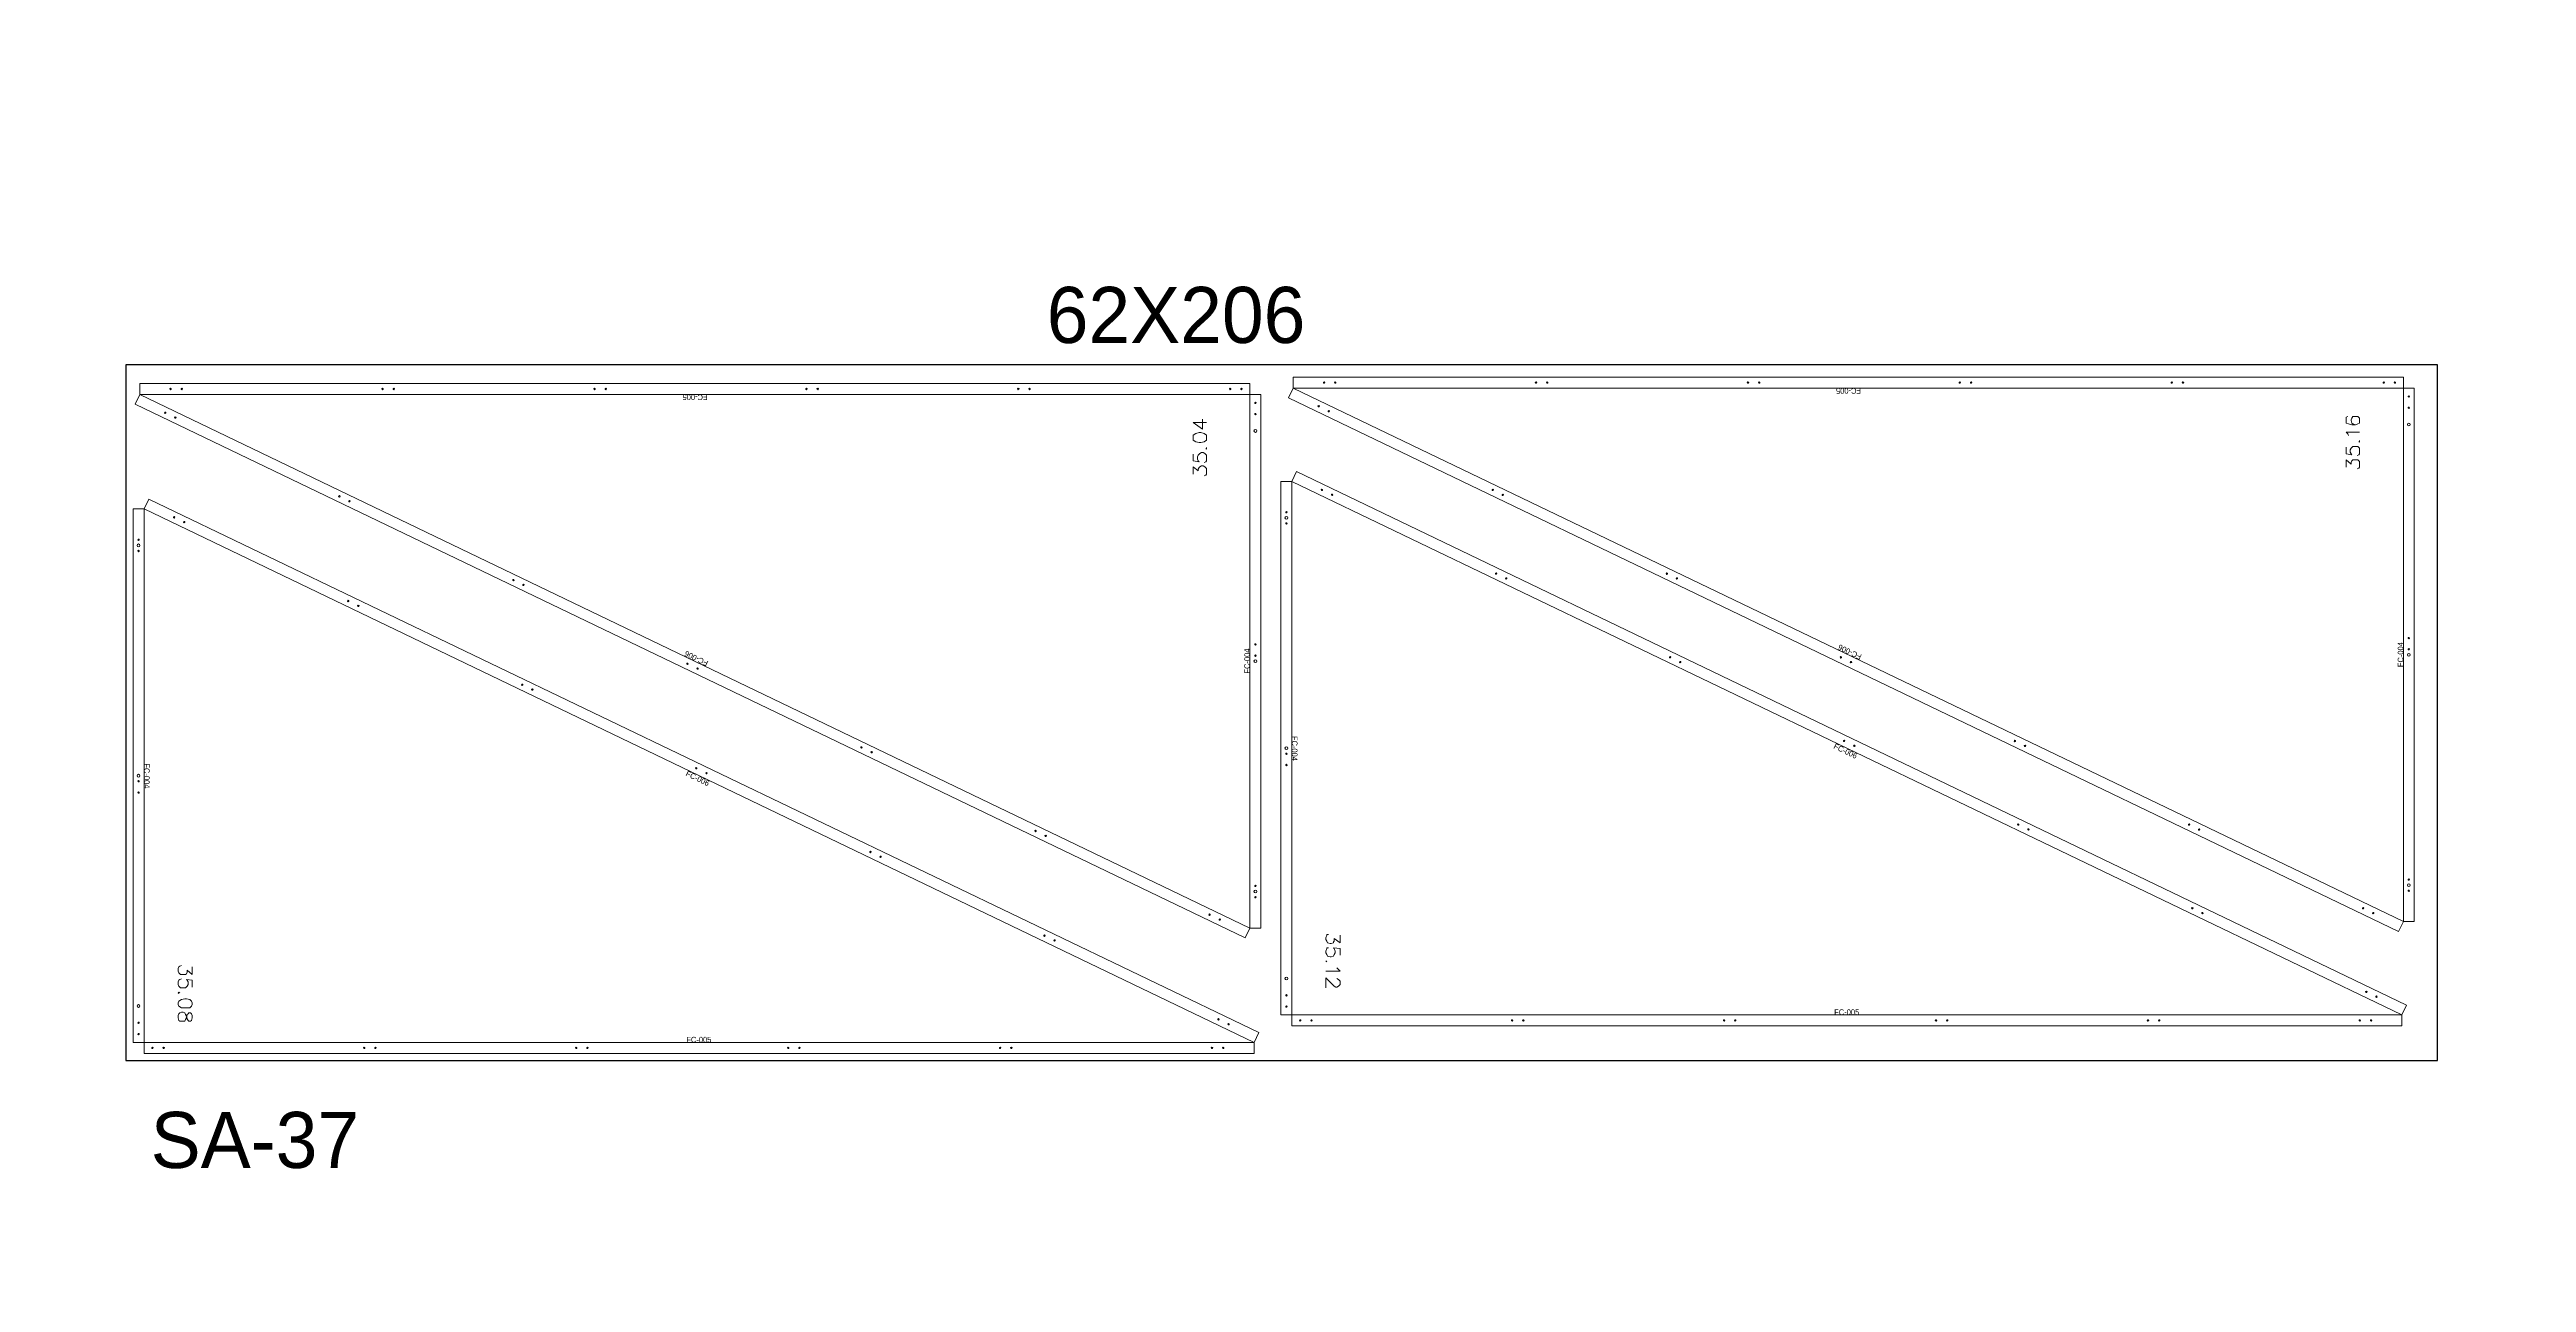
# Paper-space layout '7' of a CAD drawing. Header units: inches. Extents: x 1.7 to 15, y 2.1 to 8.7.
# The model-space entities are those that its viewports show. They can reach past a viewport. Long polylines and large blocks are cut down to what shows.
import ezdxf
from ezdxf.enums import TextEntityAlignment as Align

# ---------------------------------------------------------------- set-up
doc = ezdxf.new("R2010")
doc.units = ezdxf.units.IN
doc.header["$MEASUREMENT"] = 0
for name, color, linetype, lineweight in [('ACM_Layer 1_Router Offset_Panel Cut', 1, 'Continuous', 9), ('ACM_Layer 3_Open Offset Countour_Route Lines', 4, 'Continuous', 9), ('ACM_Layer 4_Drill Centers_Rivet Holes', 3, 'Continuous', 9), ('ACM_Layer 5_Drill Centers_Weep Holes', 6, 'Continuous', 9)]:
    doc.layers.add(name, color=color, linetype=linetype, lineweight=lineweight)
doc.layers.add('ACM_Reference_F-Clip', color=30, linetype='Continuous')
doc.layers.add('ACM_Reference_Text', color=7, linetype='Continuous')
doc.layers.get('Defpoints').off()

# ---------------------------------------------------------------- blocks, each defined once
blk = doc.blocks.new('*U149')
blk.add_lwpolyline([(-98, -34.48), (108, -34.48), (108, 27.52), (-98, 27.52)], close=True)
at = {"insert": (-15.94, 34.48), "char_height": 5, "attachment_point": 1}
blk.add_mtext_dynamic_manual_height_columns('62X206', width=43.9641, gutter_width=1, heights=[0], dxfattribs=at)
blk = doc.blocks.new('*U150')
at = {"color": 0, "linetype": 'ByBlock', "lineweight": -2, "transparency": 16777216}
blk.add_blockref('*U149', (560, 0), dxfattribs=at)

msp = doc.modelspace()

# ---------------------------------------------------------------- linework, layer by layer
at = {"layer": 'ACM_Layer 1_Router Offset_Panel Cut'}
for points in [[(2238.74, 588.94), (2239.71, 588.94), (2239.71, 541.38), (2238.74, 541.38), (2238.32, 540.51), (2139.38, 588.07), (2139.8, 588.94), (2139.8, 589.91), (2238.74, 589.91)], [(2135.94, 588.37), (2136.91, 588.37), (2136.91, 540.81), (2135.94, 540.81), (2135.52, 539.94), (2036.58, 587.5), (2037, 588.37), (2037, 589.34), (2135.94, 589.34)], [(2139.68, 533.06), (2138.71, 533.06), (2138.71, 580.62), (2139.68, 580.62), (2140.1, 581.49), (2239.03, 533.93), (2238.61, 533.06), (2238.61, 532.09), (2139.68, 532.09)], [(2037.38, 530.61), (2036.41, 530.61), (2036.41, 578.17), (2037.38, 578.17), (2037.8, 579.05), (2136.73, 531.49), (2136.31, 530.61), (2136.31, 529.64), (2037.38, 529.64)]]:
    msp.add_lwpolyline(points, close=True, dxfattribs=at)
at = {"layer": 'ACM_Layer 3_Open Offset Countour_Route Lines'}
for p, q in [((2139.8, 588.94), (2139.8, 589.91)), ((2238.74, 589.91), (2238.74, 541.38)), ((2037, 588.37), (2036.58, 587.5)), ((2037, 588.37), (2037, 589.34)), ((2135.94, 540.81), (2037, 588.37)), ((2037, 588.37), (2136.91, 588.37)), ((2135.94, 589.34), (2135.94, 540.81)), ((2139.8, 588.94), (2139.38, 588.07)), ((2238.74, 541.38), (2139.8, 588.94)), ((2139.8, 588.94), (2239.71, 588.94)), ((2139.68, 580.62), (2138.71, 580.62)), ((2139.68, 580.62), (2140.1, 581.49)), ((2139.68, 532.09), (2139.68, 580.62)), ((2139.68, 580.62), (2238.61, 533.06)), ((2037.38, 578.17), (2037.8, 579.05)), ((2037.38, 578.17), (2036.41, 578.17)), ((2037.38, 529.64), (2037.38, 578.17)), ((2037.38, 578.17), (2136.31, 530.61)), ((2238.74, 541.38), (2238.32, 540.51)), ((2238.74, 541.38), (2239.71, 541.38)), ((2135.94, 540.81), (2135.52, 539.94)), ((2135.94, 540.81), (2136.91, 540.81)), ((2238.61, 533.06), (2138.71, 533.06)), ((2238.61, 533.06), (2239.03, 533.93)), ((2238.61, 533.06), (2238.61, 532.09)), ((2136.31, 530.61), (2036.41, 530.61)), ((2136.31, 530.61), (2136.73, 531.49)), ((2136.31, 530.61), (2136.31, 529.64))]:
    msp.add_line(p, q, dxfattribs=at)
at = {"layer": 'ACM_Layer 4_Drill Centers_Rivet Holes'}
for centre in [(2142.55, 589.43), (2143.55, 589.43), (2161.44, 589.43), (2162.44, 589.43), (2180.33, 589.43), (2181.33, 589.43), (2199.21, 589.43), (2200.21, 589.43), (2218.1, 589.43), (2219.1, 589.43), (2236.99, 589.43), (2237.99, 589.43), (2039.75, 588.86), (2040.75, 588.86), (2058.64, 588.86), (2059.64, 588.86), (2077.53, 588.86), (2078.53, 588.86), (2096.42, 588.86), (2097.42, 588.86), (2115.3, 588.86), (2116.3, 588.86), (2134.19, 588.86), (2135.19, 588.86), (2136.43, 587.62), (2142.07, 587.32), (2239.22, 588.19), (2239.22, 587.19), (2039.27, 586.74), (2040.17, 586.31), (2136.43, 586.62), (2142.97, 586.88), (2054.79, 579.29), (2055.69, 578.85), (2142.36, 579.87), (2143.27, 579.43), (2157.58, 579.86), (2158.48, 579.42), (2040.06, 577.42), (2040.97, 576.99), (2139.19, 577.87), (2139.19, 576.87), (2036.89, 575.42), (2036.89, 574.42), (2070.3, 571.83), (2157.88, 572.41), (2158.78, 571.97), (2173.1, 572.4), (2174, 571.97), (2055.58, 569.96), (2056.48, 569.53), (2071.2, 571.4), (2136.43, 566.09), (2136.43, 565.09), (2239.22, 566.66), (2239.22, 565.66), (2085.81, 564.37), (2086.71, 563.94), (2173.39, 564.95), (2174.29, 564.52), (2188.61, 564.94), (2189.51, 564.51), (2071.09, 562.5), (2071.99, 562.07), (2101.32, 556.91), (2102.23, 556.48), (2139.19, 556.34), (2188.9, 557.49), (2189.81, 557.06), (2204.12, 557.48), (2205.02, 557.05), (2086.6, 555.05), (2087.51, 554.61), (2139.19, 555.34), (2036.89, 553.89), (2036.89, 552.89), (2204.42, 550.03), (2219.64, 550.03), (2102.12, 547.59), (2116.84, 549.46), (2117.74, 549.02), (2205.32, 549.6), (2220.54, 549.59), (2103.02, 547.16), (2136.43, 544.56), (2136.43, 543.56), (2239.22, 545.13), (2239.22, 544.13), (2132.35, 542), (2133.25, 541.56), (2219.93, 542.58), (2220.83, 542.14), (2235.15, 542.57), (2236.05, 542.14), (2117.63, 540.13), (2118.53, 539.7), (2139.19, 534.81), (2235.44, 535.12), (2236.34, 534.69), (2036.89, 532.36), (2133.14, 532.67), (2134.04, 532.24), (2139.19, 533.81), (2140.43, 532.57), (2141.43, 532.57), (2159.31, 532.57), (2160.31, 532.57), (2178.2, 532.57), (2179.2, 532.57), (2197.09, 532.57), (2198.09, 532.57), (2215.98, 532.57), (2216.98, 532.57), (2234.86, 532.57), (2235.86, 532.57), (2036.89, 531.36), (2038.13, 530.13), (2039.13, 530.13), (2057.01, 530.13), (2058.01, 530.13), (2075.9, 530.13), (2076.9, 530.13), (2094.79, 530.13), (2095.79, 530.13), (2113.68, 530.13), (2114.68, 530.13), (2132.56, 530.13), (2133.56, 530.13)]:
    msp.add_circle(centre, 0.0625, dxfattribs=at)
at = {"layer": 'ACM_Layer 5_Drill Centers_Weep Holes'}
for centre in [(2136.43, 585.12), (2239.22, 585.69), (2139.19, 577.37), (2036.89, 574.92), (2239.22, 565.16), (2136.43, 564.59), (2139.19, 556.84), (2036.89, 554.39), (2136.43, 544.06), (2239.22, 544.63), (2139.19, 536.31), (2036.89, 533.86)]:
    msp.add_circle(centre, 0.125, dxfattribs=at)
at = {"layer": 'ACM_Reference_Text', "lineweight": 0}
for points in [[(2130.89, 585.87), (2131.71, 585.27), (2131.71, 586.17)], [(2130.89, 585.87), (2132.08, 585.87)], [(2233.79, 586.42), (2233.64, 586.34), (2233.64, 586.12), (2233.64, 586.04), (2233.64, 585.82), (2233.86, 585.75), (2234.16, 585.67), (2234.46, 585.67), (2234.68, 585.75), (2234.83, 585.82), (2234.83, 586.04), (2234.83, 586.12), (2234.83, 586.27), (2234.68, 586.42), (2234.53, 586.42), (2234.46, 586.42), (2234.23, 586.42), (2234.16, 586.27), (2234.09, 586.12), (2234.09, 586.04), (2234.16, 585.82), (2234.23, 585.75), (2234.46, 585.67)], [(2233.86, 584.7), (2233.79, 584.85), (2233.64, 585), (2234.83, 585)], [(2130.89, 583.04), (2130.89, 582.45), (2131.41, 582.37), (2131.34, 582.45), (2131.26, 582.6), (2131.26, 582.82), (2131.34, 582.97), (2131.48, 583.12), (2131.63, 583.19), (2131.78, 583.19), (2131.93, 583.12), (2132.08, 582.97), (2132.08, 582.82), (2132.08, 582.6), (2132.08, 582.45), (2132.01, 582.37), (2131.86, 582.3)], [(2132.01, 583.56), (2132.08, 583.49), (2132.08, 583.56), (2132.08, 583.64)], [(2233.64, 583.66), (2233.64, 583.07), (2234.16, 582.99), (2234.09, 583.07), (2234.01, 583.22), (2234.01, 583.44), (2234.09, 583.59), (2234.23, 583.74), (2234.38, 583.74), (2234.53, 583.74), (2234.68, 583.74), (2234.83, 583.59), (2234.83, 583.44), (2234.83, 583.22), (2234.83, 583.07), (2234.76, 582.99), (2234.61, 582.92)], [(2234.76, 584.18), (2234.83, 584.11), (2234.83, 584.18), (2234.83, 584.26)], [(2130.89, 581.26), (2130.89, 581.93), (2131.34, 581.55), (2131.34, 581.7), (2131.41, 581.85), (2131.48, 581.93), (2131.63, 582), (2131.78, 582), (2131.93, 581.93), (2132.08, 581.78), (2132.08, 581.63), (2132.08, 581.41), (2132.08, 581.26), (2132.01, 581.18), (2131.86, 581.11)], [(2233.64, 581.88), (2233.64, 582.55), (2234.09, 582.17), (2234.09, 582.32), (2234.16, 582.47), (2234.23, 582.55), (2234.38, 582.55), (2234.53, 582.55), (2234.68, 582.55), (2234.83, 582.4), (2234.83, 582.25), (2234.83, 582.03), (2234.83, 581.88), (2234.76, 581.8), (2234.61, 581.73)], [(2143.98, 540.17), (2143.98, 539.5), (2143.46, 539.87), (2143.46, 539.65), (2143.39, 539.57), (2143.39, 539.5), (2143.17, 539.42), (2143.09, 539.42), (2142.87, 539.5), (2142.79, 539.65), (2142.72, 539.79), (2142.72, 539.94), (2142.79, 540.17), (2142.79, 540.24), (2142.94, 540.24)], [(2143.98, 538.38), (2143.98, 538.98), (2143.39, 539.05), (2143.46, 538.98), (2143.54, 538.75), (2143.54, 538.6), (2143.46, 538.45), (2143.39, 538.31), (2143.17, 538.23), (2143.09, 538.23), (2142.87, 538.31), (2142.79, 538.45), (2142.72, 538.6), (2142.72, 538.75), (2142.79, 538.98), (2142.79, 539.05), (2142.94, 539.05)], [(2041.68, 537.34), (2041.68, 536.67), (2041.23, 537.04), (2041.23, 536.89), (2041.16, 536.74), (2041.08, 536.67), (2040.94, 536.67), (2040.79, 536.67), (2040.64, 536.67), (2040.49, 536.82), (2040.41, 536.96), (2040.41, 537.19), (2040.49, 537.34), (2040.56, 537.41), (2040.71, 537.48)], [(2142.79, 537.86), (2142.72, 537.86), (2142.79, 537.79)], [(2143.69, 537.26), (2143.76, 537.19), (2143.98, 536.97), (2142.72, 536.97)], [(2041.68, 535.55), (2041.68, 536.15), (2041.16, 536.22), (2041.23, 536.15), (2041.31, 536), (2041.31, 535.77), (2041.23, 535.62), (2041.08, 535.48), (2040.94, 535.48), (2040.79, 535.48), (2040.64, 535.48), (2040.49, 535.62), (2040.41, 535.77), (2040.41, 536), (2040.49, 536.15), (2040.56, 536.22), (2040.71, 536.29)], [(2040.56, 535.03), (2040.49, 535.1), (2040.41, 535.03), (2040.49, 534.96)], [(2143.69, 536.3), (2143.84, 536.22), (2143.91, 536.15), (2143.98, 536.07), (2143.98, 535.78), (2143.91, 535.7), (2143.84, 535.63), (2143.69, 535.55), (2143.61, 535.55), (2143.46, 535.63), (2143.31, 535.78), (2142.72, 536.37), (2142.72, 535.48)]]:
    msp.add_lwpolyline(points, dxfattribs=at)
for points in [[(2130.89, 584.46), (2130.89, 584.31), (2131.11, 584.16), (2131.41, 584.08), (2131.56, 584.08), (2131.86, 584.16), (2132.08, 584.31), (2132.08, 584.46), (2132.08, 584.61), (2132.08, 584.75), (2131.86, 584.9), (2131.56, 584.98), (2131.41, 584.98), (2131.11, 584.9), (2130.89, 584.75), (2130.89, 584.61), (2130.89, 584.46)], [(2041.68, 534.14), (2041.61, 534.29), (2041.46, 534.43), (2041.16, 534.51), (2041.01, 534.51), (2040.71, 534.43), (2040.49, 534.29), (2040.41, 534.14), (2040.41, 533.99), (2040.49, 533.84), (2040.71, 533.69), (2041.01, 533.69), (2041.16, 533.69), (2041.46, 533.69), (2041.61, 533.84), (2041.68, 533.99), (2041.68, 534.14)], [(2041.68, 533.02), (2041.61, 533.17), (2041.53, 533.24), (2041.38, 533.24), (2041.31, 533.17), (2041.23, 533.09), (2041.16, 532.8), (2041.08, 532.65), (2041.01, 532.5), (2040.86, 532.5), (2040.71, 532.5), (2040.56, 532.5), (2040.49, 532.57), (2040.41, 532.8), (2040.41, 533.02), (2040.49, 533.17), (2040.56, 533.24), (2040.71, 533.32), (2040.86, 533.32), (2041.01, 533.24), (2041.08, 533.09), (2041.16, 532.95), (2041.23, 532.72), (2041.31, 532.57), (2041.38, 532.5), (2041.53, 532.5), (2041.61, 532.57), (2041.68, 532.8), (2041.68, 533.02)]]:
    msp.add_lwpolyline(points, close=True, dxfattribs=at)

# ---------------------------------------------------------------- block references
msp.add_blockref('*U150', (1573.77, 563.48))

# ---------------------------------------------------------------- texts
msp.add_text('SA-37', height=5).set_placement((2037.97, 519.42))
at = {"layer": 'ACM_Reference_F-Clip'}
for s, rotation, p in [('FC-005', 180, (2086.49, 588.12)), ('FC-005', 180, (2189.29, 588.69)), ('FC-006', 154.3353, (2086.6, 564.84)), ('FC-004', 90, (2135.69, 564.61)), ('FC-006', 154.3353, (2189.4, 565.41)), ('FC-004', 90, (2238.49, 565.18)), ('FC-004', 270, (2139.93, 556.82)), ('FC-006', 334.3353, (2189.02, 556.59)), ('FC-004', 270, (2037.63, 554.37)), ('FC-006', 334.3353, (2086.72, 554.15))]:
    msp.add_text(s, height=0.5, rotation=rotation, dxfattribs=at).set_placement(p, align=Align.MIDDLE_CENTER)
for p in [(2189.13, 533.31), (2086.83, 530.86)]:
    msp.add_text('FC-005', height=0.5, dxfattribs=at).set_placement(p, align=Align.MIDDLE_CENTER)

psp = doc.layouts.new('7')

# ---------------------------------------------------------------- viewports
at = {"layer": 'Defpoints'}
psp.add_viewport(center=(8.333, 5.376), size=(13.333, 6.63808), view_center_point=(2139.331, 564.164), view_height=109.90308, dxfattribs=at)

doc.saveas('drawing.dxf')
